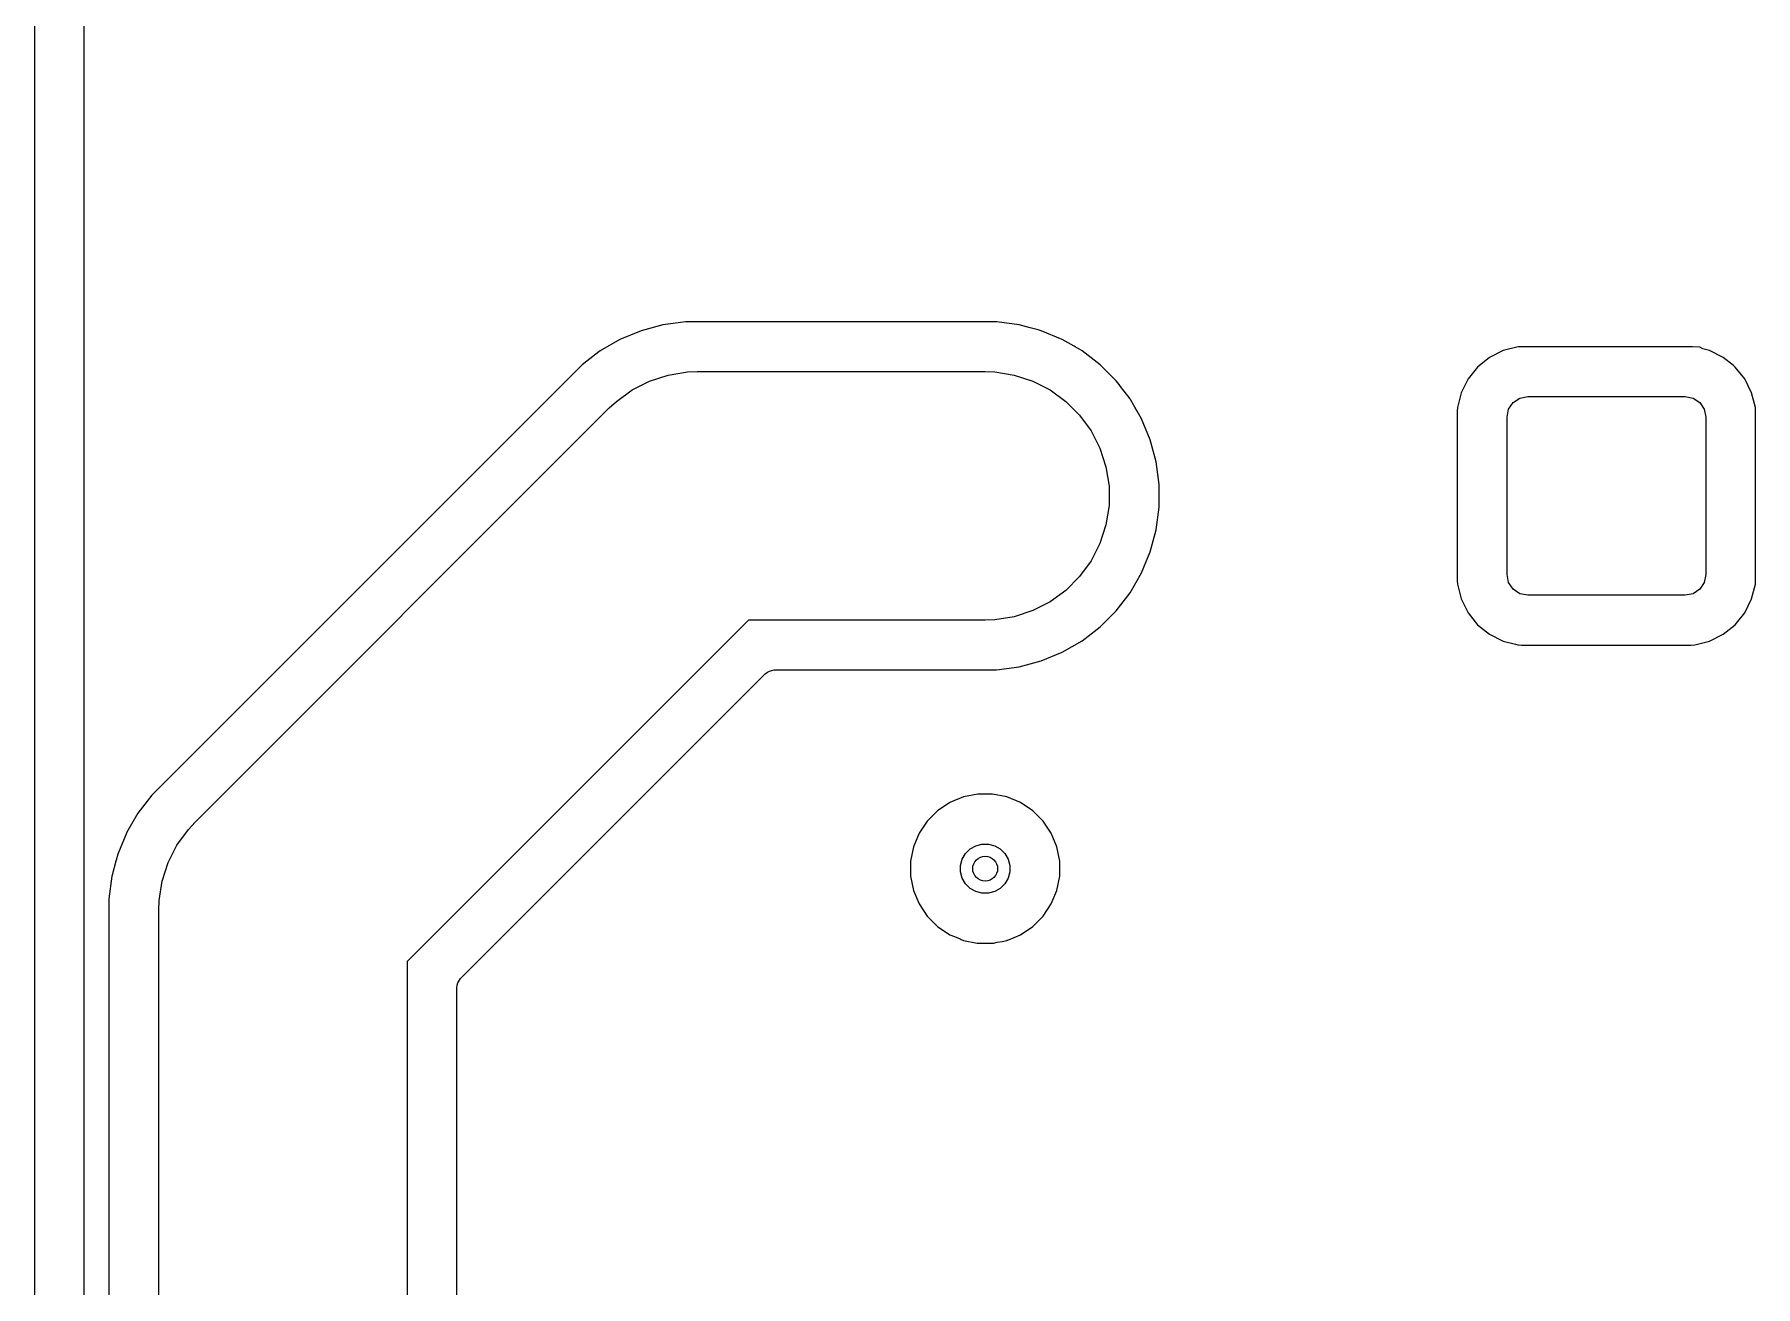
# Model space of a CAD drawing. Header units: inches. Extents: x 1.32 to 5.22, y -7.01 to -1.14.
# Drawn here: x 3.543 to 4.361, y -5.159 to -4.564 of the extents above; entities that cross this region are included whole.
import ezdxf

# ---------------------------------------------------------------- set-up
doc = ezdxf.new("R2010")
doc.units = ezdxf.units.IN
doc.header["$MEASUREMENT"] = 0
doc.layers.add('F.Cu', color=13, linetype='CONTINUOUS', true_color=0xc83434)

msp = doc.modelspace()

# ---------------------------------------------------------------- linework, layer by layer
at = {"layer": 'F.Cu', "linetype": 'CONTINUOUS'}
for p, q in [((3.54331, -4.48819), (3.54331, -5.27559)), ((3.56695, -4.61459), (3.56695, -4.49387)), ((3.56695, -5.28101), (3.56695, -4.61459)), ((3.84196, -4.70222), (3.83339, -4.70452)), ((3.84203, -4.7022), (3.84196, -4.70222)), ((3.8421, -4.70218), (3.84203, -4.7022)), ((3.85269, -4.70079), (3.8421, -4.70218)), ((3.8421, -4.70218), (3.8421, -4.70218)), ((3.85277, -4.70078), (3.85269, -4.70079)), ((3.85285, -4.70077), (3.85277, -4.70078)), ((3.86369, -4.70077), (3.85285, -4.70077)), ((3.85285, -4.70077), (3.85285, -4.70077)), ((3.85285, -4.70077), (3.85285, -4.70077)), ((4.00061, -4.70077), (3.86369, -4.70077)), ((4.00069, -4.70078), (4.00061, -4.70077)), ((4.00061, -4.70077), (4.00061, -4.70077)), ((4.00061, -4.70077), (4.00061, -4.70077)), ((4.00077, -4.70079), (4.00069, -4.70078)), ((4.01136, -4.70218), (4.00077, -4.70079)), ((4.01659, -4.70359), (4.01136, -4.70218)), ((4.01136, -4.70218), (4.01136, -4.70218)), ((4.01136, -4.70218), (4.01136, -4.70218)), ((4.02038, -4.7046), (4.01659, -4.70359)), ((4.01659, -4.70359), (4.01659, -4.70359)), ((3.82161, -4.70914), (3.81223, -4.71456)), ((3.83163, -4.70499), (3.82161, -4.70914)), ((3.82161, -4.70914), (3.82161, -4.70914)), ((3.82161, -4.70914), (3.82161, -4.70914)), ((3.82161, -4.70914), (3.82161, -4.70914)), ((3.83339, -4.70452), (3.83163, -4.70499)), ((3.83163, -4.70499), (3.83163, -4.70499)), ((4.02183, -4.70499), (4.02038, -4.7046)), ((4.03184, -4.70914), (4.02183, -4.70499)), ((4.03749, -4.7124), (4.03184, -4.70914)), ((4.03184, -4.70914), (4.03184, -4.70914)), ((3.80945, -4.71668), (3.80363, -4.72116)), ((3.80958, -4.71659), (3.80945, -4.71668)), ((3.80945, -4.71668), (3.80945, -4.71668)), ((3.80945, -4.71668), (3.80945, -4.71668)), ((3.81222, -4.71456), (3.80958, -4.71659)), ((3.81223, -4.71456), (3.81222, -4.71456)), ((3.81222, -4.71456), (3.81222, -4.71456)), ((3.81223, -4.71456), (3.81223, -4.71456)), ((4.03798, -4.71268), (4.03749, -4.7124)), ((4.03749, -4.7124), (4.03749, -4.7124)), ((4.04123, -4.71456), (4.03798, -4.71268)), ((4.04124, -4.71457), (4.04123, -4.71456)), ((4.04129, -4.71461), (4.04124, -4.71457)), ((4.04983, -4.72116), (4.04129, -4.71461)), ((4.23492, -4.71768), (4.22925, -4.72225)), ((4.24145, -4.71445), (4.23492, -4.71768)), ((4.24852, -4.71269), (4.24145, -4.71445)), ((4.24858, -4.71268), (4.24852, -4.71269)), ((4.24868, -4.71268), (4.24858, -4.71268)), ((4.24891, -4.71266), (4.24868, -4.71268)), ((4.24992, -4.71259), (4.24891, -4.71266)), ((4.25006, -4.71258), (4.24992, -4.71259)), ((4.25015, -4.71258), (4.25006, -4.71258)), ((4.33078, -4.71258), (4.25015, -4.71258)), ((4.33132, -4.71262), (4.33078, -4.71258)), ((4.33078, -4.71258), (4.33078, -4.71258)), ((4.33491, -4.71286), (4.33132, -4.71262)), ((4.33132, -4.71262), (4.33132, -4.71262)), ((4.33132, -4.71262), (4.33132, -4.71262)), ((4.33625, -4.71364), (4.33491, -4.71286)), ((4.33948, -4.71445), (4.33625, -4.71364)), ((4.34601, -4.71768), (4.33948, -4.71445)), ((4.35078, -4.72152), (4.34601, -4.71768)), ((3.80362, -4.72116), (3.79596, -4.72882)), ((3.80363, -4.72116), (3.80362, -4.72116)), ((3.80362, -4.72116), (3.80362, -4.72116)), ((3.83567, -4.7289), (3.84448, -4.72604)), ((3.84448, -4.72604), (3.85363, -4.72459)), ((3.85363, -4.72459), (3.85827, -4.72441)), ((3.85827, -4.72441), (3.99519, -4.72441)), ((3.99519, -4.72441), (3.99982, -4.72459)), ((3.99982, -4.72459), (4.00897, -4.72604)), ((4.00897, -4.72604), (4.01779, -4.7289)), ((4.0575, -4.72882), (4.04983, -4.72116)), ((4.04983, -4.72116), (4.04983, -4.72116)), ((4.22468, -4.72792), (4.22145, -4.73445)), ((4.22925, -4.72225), (4.22468, -4.72792)), ((4.22925, -4.72225), (4.22925, -4.72225)), ((4.22925, -4.72225), (4.22925, -4.72225)), ((4.35168, -4.72225), (4.35078, -4.72152)), ((4.35078, -4.72152), (4.35078, -4.72152)), ((4.35078, -4.72152), (4.35078, -4.72152)), ((4.35624, -4.72792), (4.35168, -4.72225)), ((4.35168, -4.72225), (4.35168, -4.72225)), ((4.35948, -4.73445), (4.35624, -4.72792)), ((3.79596, -4.72882), (3.59911, -4.92567)), ((3.79596, -4.72882), (3.79596, -4.72882)), ((3.79596, -4.72882), (3.79596, -4.72882)), ((3.81991, -4.73856), (3.82741, -4.73311)), ((3.82741, -4.73311), (3.83567, -4.7289)), ((4.01779, -4.7289), (4.02604, -4.73311)), ((4.02604, -4.73311), (4.03354, -4.73856)), ((4.05885, -4.73058), (4.0575, -4.72882)), ((4.0575, -4.72882), (4.0575, -4.72882)), ((4.05951, -4.73145), (4.05885, -4.73058)), ((4.0641, -4.73742), (4.05951, -4.73145)), ((4.22145, -4.73445), (4.21969, -4.74152)), ((4.2493, -4.73697), (4.25306, -4.73622)), ((4.25306, -4.73622), (4.32787, -4.73622)), ((4.32787, -4.73622), (4.33163, -4.73697)), ((4.36124, -4.74152), (4.35948, -4.73445)), ((3.61966, -4.93856), (3.81651, -4.74171)), ((3.81651, -4.74171), (3.81991, -4.73856)), ((4.03354, -4.73856), (4.04009, -4.74511)), ((4.0642, -4.7376), (4.0641, -4.73742)), ((4.06632, -4.74127), (4.0642, -4.7376)), ((4.0674, -4.74315), (4.06632, -4.74127)), ((4.06877, -4.74551), (4.0674, -4.74315)), ((4.21969, -4.74152), (4.21958, -4.74315)), ((4.21958, -4.74315), (4.21958, -4.82387)), ((4.24322, -4.74606), (4.24397, -4.7423)), ((4.24397, -4.7423), (4.2461, -4.7391)), ((4.2461, -4.7391), (4.2493, -4.73697)), ((4.33163, -4.73697), (4.33483, -4.7391)), ((4.33483, -4.7391), (4.33696, -4.7423)), ((4.33696, -4.7423), (4.33771, -4.74606)), ((4.36135, -4.74315), (4.36124, -4.74152)), ((4.36135, -4.82378), (4.36135, -4.74315)), ((4.04009, -4.74511), (4.04554, -4.75261)), ((4.04554, -4.75261), (4.04975, -4.76087)), ((4.06952, -4.74681), (4.06877, -4.74551)), ((4.07366, -4.75683), (4.06952, -4.74681)), ((4.06952, -4.74681), (4.06952, -4.74681)), ((4.06952, -4.74681), (4.06952, -4.74681)), ((4.24322, -4.82087), (4.24322, -4.74606)), ((4.33771, -4.74606), (4.33771, -4.82087)), ((4.04975, -4.76087), (4.05261, -4.76968)), ((4.07647, -4.7673), (4.07366, -4.75683)), ((4.07789, -4.77804), (4.07647, -4.7673)), ((4.05261, -4.76968), (4.05406, -4.77883)), ((4.05406, -4.77883), (4.05406, -4.7881)), ((4.07789, -4.78888), (4.07789, -4.77804)), ((4.05406, -4.7881), (4.05261, -4.79725)), ((4.07647, -4.79963), (4.07789, -4.78888)), ((4.05261, -4.79725), (4.04975, -4.80606)), ((4.07366, -4.8101), (4.07647, -4.79963)), ((4.04975, -4.80606), (4.04554, -4.81432)), ((4.04554, -4.81432), (4.04009, -4.82182)), ((4.06952, -4.82012), (4.07366, -4.8101)), ((4.04009, -4.82182), (4.03354, -4.82837)), ((4.0641, -4.82951), (4.06952, -4.82012)), ((4.21958, -4.82387), (4.21959, -4.82401)), ((4.21959, -4.82401), (4.21968, -4.82525)), ((4.21968, -4.82525), (4.21968, -4.82535)), ((4.21968, -4.82535), (4.21969, -4.82541)), ((4.21969, -4.82541), (4.22145, -4.83248)), ((4.24397, -4.82463), (4.24322, -4.82087)), ((4.2461, -4.82783), (4.24397, -4.82463)), ((4.33696, -4.82463), (4.33483, -4.82783)), ((4.33771, -4.82087), (4.33696, -4.82463)), ((4.35948, -4.83248), (4.36124, -4.82541)), ((4.36124, -4.82541), (4.36135, -4.82378)), ((4.02604, -4.83382), (4.01779, -4.83802)), ((4.03354, -4.82837), (4.02604, -4.83382)), ((4.0575, -4.83811), (4.0641, -4.82951)), ((4.22145, -4.83248), (4.22468, -4.83901)), ((4.2493, -4.82996), (4.2461, -4.82783)), ((4.25306, -4.83071), (4.2493, -4.82996)), ((4.32787, -4.83071), (4.25306, -4.83071)), ((4.33163, -4.82996), (4.32787, -4.83071)), ((4.33483, -4.82783), (4.33163, -4.82996)), ((4.35624, -4.83901), (4.35948, -4.83248)), ((3.88273, -4.84252), (3.72047, -5.00478)), ((3.99519, -4.84252), (3.88273, -4.84252)), ((3.99982, -4.84234), (3.99519, -4.84252)), ((4.00897, -4.84089), (3.99982, -4.84234)), ((4.01779, -4.83802), (4.00897, -4.84089)), ((4.04983, -4.84577), (4.0575, -4.83811)), ((4.22468, -4.83901), (4.22468, -4.83901)), ((4.22468, -4.83901), (4.22468, -4.83901)), ((4.22468, -4.83901), (4.2247, -4.83902)), ((4.2247, -4.83902), (4.2247, -4.83903)), ((4.2247, -4.83903), (4.2247, -4.83903)), ((4.2247, -4.83903), (4.22925, -4.84468)), ((4.35168, -4.84468), (4.35624, -4.83901)), ((4.04123, -4.85237), (4.04983, -4.84577)), ((4.22925, -4.84468), (4.23492, -4.84925)), ((4.23492, -4.84925), (4.24145, -4.85248)), ((4.33948, -4.85248), (4.34601, -4.84925)), ((4.34601, -4.84925), (4.35168, -4.84468)), ((4.02183, -4.86194), (4.03184, -4.85779)), ((4.03184, -4.85779), (4.04123, -4.85237)), ((4.24145, -4.85248), (4.24721, -4.85392)), ((4.24721, -4.85392), (4.24833, -4.85419)), ((4.24833, -4.85419), (4.24845, -4.85423)), ((4.24845, -4.85423), (4.24852, -4.85424)), ((4.24852, -4.85424), (4.24855, -4.85425)), ((4.24855, -4.85425), (4.24868, -4.85425)), ((4.24868, -4.85425), (4.25015, -4.85435)), ((4.25015, -4.85435), (4.33078, -4.85435)), ((4.33078, -4.85435), (4.33241, -4.85424)), ((4.33241, -4.85424), (4.33948, -4.85248)), ((3.8906, -4.86809), (3.89171, -4.86725)), ((3.89171, -4.86725), (3.89262, -4.86676)), ((3.89262, -4.86676), (3.89496, -4.86616)), ((3.89496, -4.86616), (4.00061, -4.86616)), ((4.00061, -4.86616), (4.01136, -4.86475)), ((4.00061, -4.86616), (4.00061, -4.86616)), ((4.01136, -4.86475), (4.02183, -4.86194)), ((3.80155, -4.95714), (3.8906, -4.86809)), ((3.59911, -4.92567), (3.59251, -4.93427)), ((3.59911, -4.92567), (3.59911, -4.92567)), ((3.59911, -4.92567), (3.59911, -4.92567)), ((3.97839, -4.92921), (3.97259, -4.93309)), ((3.9784, -4.92921), (3.97839, -4.92921)), ((3.98485, -4.92654), (3.9784, -4.92921)), ((3.9784, -4.92921), (3.9784, -4.92921)), ((3.9917, -4.92518), (3.98485, -4.92654)), ((3.98485, -4.92654), (3.98485, -4.92654)), ((3.98485, -4.92654), (3.98485, -4.92654)), ((3.99868, -4.92518), (3.9917, -4.92518)), ((3.9917, -4.92518), (3.9917, -4.92518)), ((3.9917, -4.92518), (3.9917, -4.92518)), ((4.00553, -4.92654), (3.99868, -4.92518)), ((3.99868, -4.92518), (3.99868, -4.92518)), ((3.99868, -4.92518), (3.99868, -4.92518)), ((4.01198, -4.92921), (4.00553, -4.92654)), ((4.00553, -4.92654), (4.00553, -4.92654)), ((4.00553, -4.92654), (4.00553, -4.92654)), ((4.01779, -4.93309), (4.01198, -4.92921)), ((4.01198, -4.92921), (4.01198, -4.92921)), ((4.01198, -4.92921), (4.01198, -4.92921)), ((4.01198, -4.92921), (4.01198, -4.92921)), ((4.01198, -4.92921), (4.01198, -4.92921)), ((3.59251, -4.93427), (3.58709, -4.94366)), ((3.61651, -4.94196), (3.61966, -4.93856)), ((3.96765, -4.93803), (3.96377, -4.94384)), ((3.97259, -4.93309), (3.96765, -4.93803)), ((3.96765, -4.93803), (3.96765, -4.93803)), ((3.96765, -4.93803), (3.96765, -4.93803)), ((3.97259, -4.93309), (3.97259, -4.93309)), ((3.97259, -4.93309), (3.97259, -4.93309)), ((4.02273, -4.93803), (4.01779, -4.93309)), ((4.01779, -4.93309), (4.01779, -4.93309)), ((4.01779, -4.93309), (4.01779, -4.93309)), ((4.02661, -4.94384), (4.02273, -4.93803)), ((4.02273, -4.93803), (4.02273, -4.93803)), ((4.02273, -4.93803), (4.02273, -4.93803)), ((3.58708, -4.94369), (3.58294, -4.95368)), ((3.58709, -4.94366), (3.58708, -4.94369)), ((3.58709, -4.94366), (3.58709, -4.94366)), ((3.61106, -4.94946), (3.61651, -4.94196)), ((3.96377, -4.94384), (3.9611, -4.95029)), ((3.96377, -4.94384), (3.96377, -4.94384)), ((3.96377, -4.94384), (3.96377, -4.94384)), ((3.99067, -4.94972), (3.99365, -4.94892)), ((3.99365, -4.94892), (3.99673, -4.94892)), ((3.99673, -4.94892), (3.99971, -4.94972)), ((4.02928, -4.95029), (4.02661, -4.94384)), ((4.02661, -4.94384), (4.02661, -4.94384)), ((3.58201, -4.95714), (3.58024, -4.96376)), ((3.58214, -4.95665), (3.58201, -4.95714)), ((3.58294, -4.95368), (3.58214, -4.95665)), ((3.58294, -4.95368), (3.58294, -4.95368)), ((3.58294, -4.95368), (3.58294, -4.95368)), ((3.60686, -4.95772), (3.61106, -4.94946)), ((3.74584, -5.01285), (3.80155, -4.95714)), ((3.9611, -4.95029), (3.95974, -4.95714)), ((3.95974, -4.95714), (3.95974, -4.96412)), ((3.9611, -4.95029), (3.9611, -4.95029)), ((3.9611, -4.95029), (3.9611, -4.95029)), ((3.98348, -4.95909), (3.98428, -4.95611)), ((3.98428, -4.95611), (3.98582, -4.95344)), ((3.98582, -4.95344), (3.988, -4.95126)), ((3.988, -4.95126), (3.99067, -4.94972)), ((3.99971, -4.94972), (4.00238, -4.95126)), ((4.00238, -4.95126), (4.00456, -4.95344)), ((4.00456, -4.95344), (4.0061, -4.95611)), ((4.0061, -4.95611), (4.0069, -4.95909)), ((4.03062, -4.95705), (4.02928, -4.95029)), ((4.02928, -4.95029), (4.02928, -4.95029)), ((4.03064, -4.95713), (4.03062, -4.95705)), ((4.03064, -4.95714), (4.03064, -4.95713)), ((4.03064, -4.96412), (4.03064, -4.95714)), ((4.03064, -4.95714), (4.03064, -4.95714)), ((3.58014, -4.96415), (3.57872, -4.97489)), ((3.58024, -4.96376), (3.58014, -4.96415)), ((3.58014, -4.96415), (3.58014, -4.96415)), ((3.58014, -4.96415), (3.58014, -4.96415)), ((3.60399, -4.96653), (3.60686, -4.95772)), ((3.95974, -4.96412), (3.9611, -4.97097)), ((3.98348, -4.96217), (3.98348, -4.95909)), ((3.98428, -4.96515), (3.98348, -4.96217)), ((3.98582, -4.96782), (3.98428, -4.96515)), ((4.0061, -4.96515), (4.00456, -4.96782)), ((4.0069, -4.96217), (4.0061, -4.96515)), ((4.0069, -4.95909), (4.0069, -4.96217)), ((4.02928, -4.97097), (4.03064, -4.96412)), ((3.60254, -4.97568), (3.60399, -4.96653)), ((3.9611, -4.97097), (3.9611, -4.97097)), ((3.9611, -4.97097), (3.9611, -4.97097)), ((3.9611, -4.97097), (3.96377, -4.97742)), ((3.988, -4.97), (3.98582, -4.96782)), ((3.99067, -4.97154), (3.988, -4.97)), ((3.99365, -4.97234), (3.99067, -4.97154)), ((3.99673, -4.97234), (3.99365, -4.97234)), ((3.99971, -4.97154), (3.99673, -4.97234)), ((4.00238, -4.97), (3.99971, -4.97154)), ((4.00456, -4.96782), (4.00238, -4.97)), ((4.02661, -4.97742), (4.02928, -4.97097)), ((3.57872, -4.97489), (3.57872, -4.9749)), ((3.57872, -4.9749), (3.57872, -5.23219)), ((3.60236, -4.98031), (3.60254, -4.97568)), ((3.60236, -5.22677), (3.60236, -4.98031)), ((3.96377, -4.97742), (3.96377, -4.97742)), ((3.96377, -4.97742), (3.96377, -4.97742)), ((3.96377, -4.97742), (3.96765, -4.98323)), ((4.02273, -4.98323), (4.02661, -4.97742)), ((3.96765, -4.98323), (3.96765, -4.98323)), ((3.96765, -4.98323), (3.96765, -4.98323)), ((3.96765, -4.98323), (3.97259, -4.98817)), ((3.97259, -4.98817), (3.97259, -4.98817)), ((3.97259, -4.98817), (3.97259, -4.98817)), ((3.97259, -4.98817), (3.97839, -4.99205)), ((4.01198, -4.99205), (4.01779, -4.98817)), ((4.01779, -4.98817), (4.02273, -4.98323)), ((3.97839, -4.99205), (3.9784, -4.99205)), ((3.9784, -4.99205), (3.98053, -4.99293)), ((3.98053, -4.99293), (3.98323, -4.99405)), ((3.98323, -4.99405), (3.98323, -4.99405)), ((3.98323, -4.99405), (3.98383, -4.9943)), ((3.98383, -4.9943), (3.98485, -4.99472)), ((3.98485, -4.99472), (3.98485, -4.99472)), ((3.98485, -4.99472), (3.98485, -4.99472)), ((3.98485, -4.99472), (3.9914, -4.99602)), ((3.9914, -4.99602), (3.9915, -4.99605)), ((3.9915, -4.99605), (3.9917, -4.99608)), ((3.9917, -4.99608), (3.99868, -4.99608)), ((3.99868, -4.99608), (3.99884, -4.99608)), ((3.99884, -4.99608), (3.99915, -4.99599)), ((3.99915, -4.99599), (4.00096, -4.99563)), ((4.00096, -4.99563), (4.00322, -4.99518)), ((4.00096, -4.99563), (4.00096, -4.99563)), ((4.00322, -4.99518), (4.00553, -4.99472)), ((4.00553, -4.99472), (4.00565, -4.99467)), ((4.00553, -4.99472), (4.00553, -4.99472)), ((4.00553, -4.99472), (4.00553, -4.99472)), ((4.00553, -4.99472), (4.00553, -4.99472)), ((4.00553, -4.99472), (4.00553, -4.99472)), ((4.00565, -4.99467), (4.00597, -4.99454)), ((4.00597, -4.99454), (4.01198, -4.99205)), ((4.00597, -4.99454), (4.00597, -4.99454)), ((4.01198, -4.99205), (4.01198, -4.99205)), ((4.01198, -4.99205), (4.01198, -4.99205)), ((3.72047, -5.00478), (3.72047, -5.22677)), ((3.7446, -5.01492), (3.74584, -5.01285)), ((3.74411, -5.01729), (3.74431, -5.01592)), ((3.74411, -5.13302), (3.74411, -5.01729)), ((3.74431, -5.01592), (3.7446, -5.01492)), ((3.74411, -5.23219), (3.74411, -5.13302))]:
    msp.add_line(p, q, dxfattribs=at)
at = {"layer": 'F.Cu'}
msp.add_circle((3.99519, -4.96063), 0.00591, dxfattribs=at)

doc.saveas('drawing.dxf')
